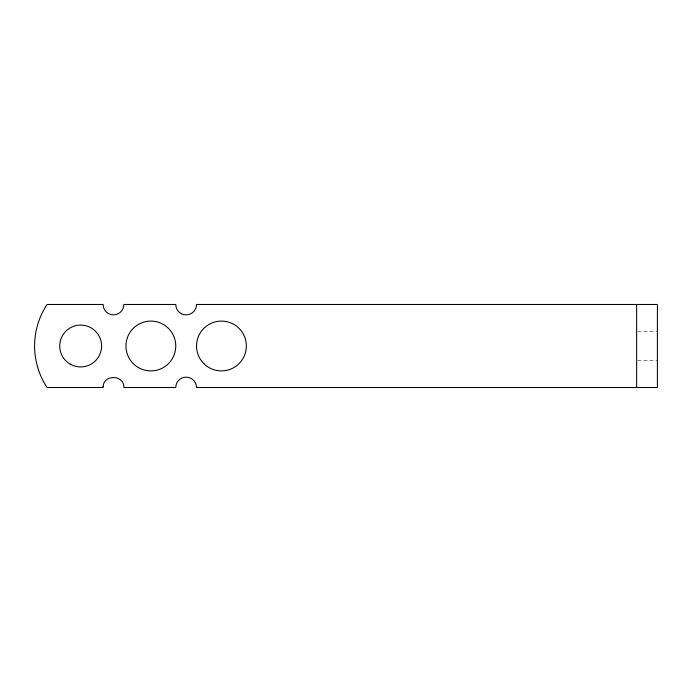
<?xml version="1.0" encoding="UTF-8"?>
<svg xmlns="http://www.w3.org/2000/svg" width="692" height="692" viewBox="0 0 692 692"><rect width="100%" height="100%" fill="white"/><g stroke="black" fill="none" stroke-linecap="round" stroke-linejoin="round"><path stroke-width="0.52" stroke-dasharray="3.46 2.59" d="M637.678 331.468L657.4 331.468M637.678 360.532L657.4 360.532"/><path stroke-width="1.04" d="M636.64 304.48L636.64 387.52M103.125 386.854L103.108 387.52L47.056 387.52A75.428 75.428 0 0 1 47.056 304.48L103.125 304.48A10.363 10.363 0 0 0 113.488 314.843A10.363 10.363 0 0 0 123.851 304.48L175.768 304.48A10.38 10.38 0 0 0 186.148 314.86A10.38 10.38 0 0 0 196.528 304.48L657.4 304.48L657.4 387.52L196.528 387.52A10.38 10.38 0 0 0 186.148 377.14A10.38 10.38 0 0 0 175.768 387.52L123.868 387.52C124.439 374.675 103.393 374.061 103.125 386.854M203.829 363.611A24.912 24.912 0 0 0 245.504 352.444A24.912 24.912 0 0 0 214.996 321.936A24.912 24.912 0 0 0 203.829 363.611M138.4 367.573A24.912 24.912 0 0 0 175.768 346A24.912 24.912 0 0 0 138.4 324.427A24.912 24.912 0 0 0 138.4 367.573M70.186 364.13A20.942 20.942 0 0 0 101.594 346A20.942 20.942 0 0 0 70.186 327.87A20.942 20.942 0 0 0 70.186 364.13"/></g></svg>
